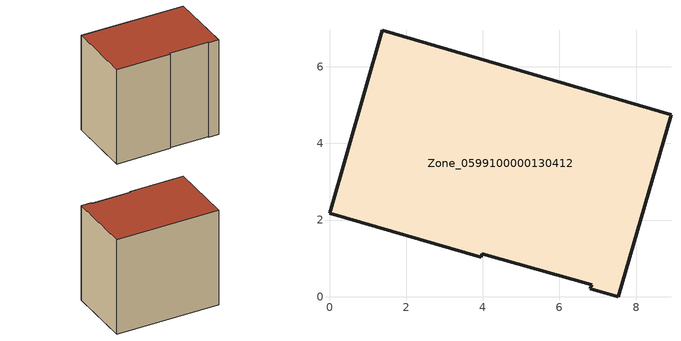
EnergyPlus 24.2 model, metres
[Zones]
Zone_0599100000130412
 floor ground (C_G): 6.84,0.31 3.98,1.12 3.96,1.03 0,2.18 1.38,6.95 8.91,4.75 7.53,0 6.81,0.21 z0
 wall outside (C_F): 0,2.18 3.96,1.03 3.98,1.12 6.84,0.31 6.81,0.21 7.53,0 8.91,4.75 1.38,6.95 0,2.18 z0:7.49
 roof outside (C_R): 3.98,1.12 6.84,0.31 6.81,0.21 7.53,0 8.91,4.75 1.38,6.95 0,2.18 3.96,1.03 z7.49
[BUILDING]
Pand.0599100000130412: North Axis=0; Terrain=City; Loads Convergence Tolerance Value=0.04; Temperature Convergence Tolerance Value=0.4; Solar Distribution=FullExterior; Maximum Number of Warmup Days=25; Minimum Number of Warmup Days=1
[Site:Location]
Rotterdam.The.Hague.AP_ZH_NLD Design_Conditions: Latitude=51.96; Longitude=4.45; Time Zone=1; Elevation=-4.5
[SITE:GROUNDTEMPERATURE:BUILDINGSURFACE]
18, 18, 18, 18, 18, 18, 18, 18, 18, 18, 18, 18
[MATERIAL] Thermal Absorptance=0.9; Solar Absorptance=0.7; Visible Absorptance=0.7
Name | Roughness | Thickness | Conductivity | Density | Specific Heat
G.TC.1946 | MediumSmooth | 0.15 | 1 | 540 | 1210
F.TC.1946 | Rough | 0.3 | 0.857143 | 1920 | 840
R.TC.1946 | MediumRough | 0.2 | 0.909091 | 1500 | 1000
[CONSTRUCTION]
C_G: G.TC.1946
C_F: F.TC.1946
C_R: R.TC.1946
[ZONE]
Zone_0599100000130412: Type=1; Multiplier=1; Ceiling Height=Autocalculate; Volume=Autocalculate; Floor Area=autocalculate; Part of Total Floor Area=Yes
[ZONEINFILTRATION:DESIGNFLOWRATE]
Infil_Zone_0599100000130412: Zone or ZoneList or Space or SpaceList=Zone_0599100000130412; Schedule=AlwaysOn; Design Flow Rate Calculation Method=Flow/Area; Flow Rate per Floor Area=0.003; Constant Term Coefficient=1; Temperature Term Coefficient=0; Velocity Term Coefficient=0; Velocity Squared Term Coefficient=0
[HVACTEMPLATE:ZONE:IDEALLOADSAIRSYSTEM]
Zone_0599100000130412: Maximum Heating Supply Air Temperature=50; Minimum Cooling Supply Air Temperature=13; Maximum Heating Supply Air Humidity Ratio=0.0156; Minimum Cooling Supply Air Humidity Ratio=0.0077; Heating Limit=NoLimit; Cooling Limit=NoLimit; Dehumidification Control Type=ConstantSensibleHeatRatio; Cooling Sensible Heat Ratio=0.7; Dehumidification Setpoint=60; Humidification Control Type=None; Humidification Setpoint=30; Outdoor Air Method=None; Outdoor Air Flow Rate per Person=0.00944; Outdoor Air Flow Rate per Zone Floor Area=0; Outdoor Air Flow Rate per Zone=0; Demand Controlled Ventilation Type=None; Outdoor Air Economizer Type=NoEconomizer; Heat Recovery Type=None; Sensible Heat Recovery Effectiveness=0.7; Latent Heat Recovery Effectiveness=0.65
[ZONECONTROL:THERMOSTAT]
ThermostatControl_Zone_0599100000130412: Zone or ZoneList=Zone_0599100000130412; Control Type Schedule=DualSetpointControlType; Control 1=Thermostat_Zone_0599100000130412; Temperature Difference Between Cutout And Setpoint=0
[THERMOSTATSETPOINT:DUALSETPOINT]
Thermostat_Zone_0599100000130412: Heating Setpoint Temperature Schedule=HeatingSetpoint_Zone_0599100000130412; Cooling Setpoint Temperature Schedule=CoolingSetpoint_Zone_0599100000130412
[SCHEDULE:COMPACT]
HeatingSetpoint_Zone_0599100000130412: Through: 12/31, For: AllDays, Until: 24:00, 21
CoolingSetpoint_Zone_0599100000130412: Through: 12/31, For: AllDays, Until: 24:00, 24
DualSetpointControlType: Through: 12/31, For: AllDays, Until: 24:00, 4
AlwaysOn: Through: 12/31, For: AllDays, Until: 24:00, 1
